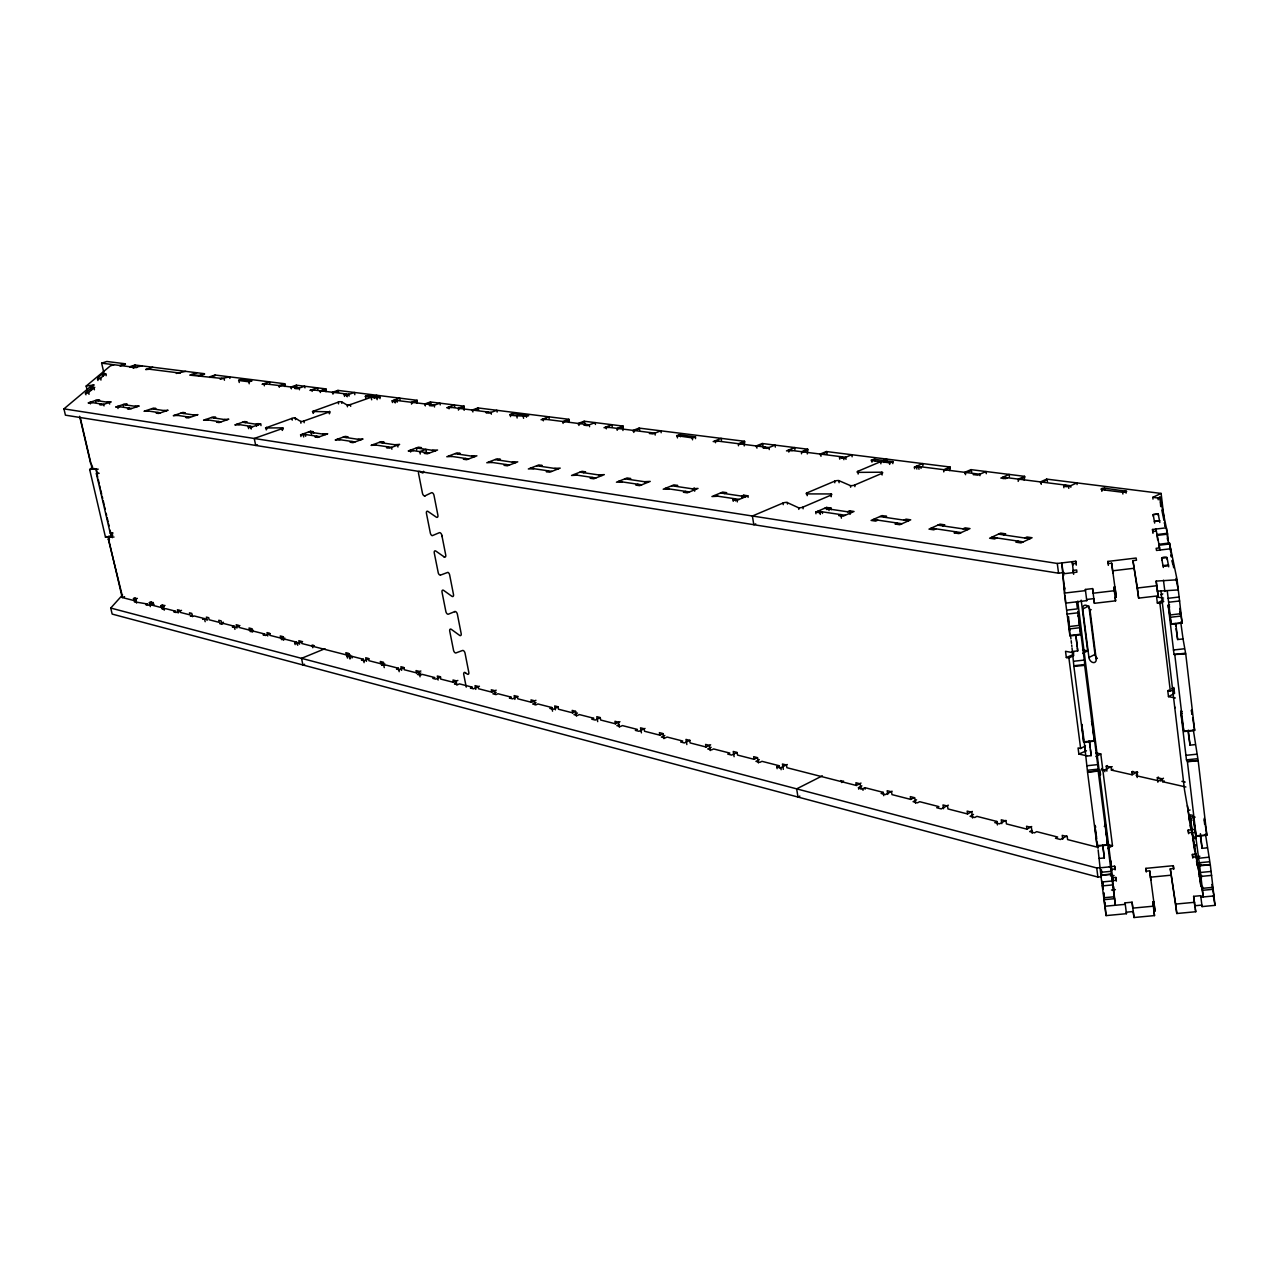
<?xml version="1.0" encoding="UTF-8"?>
<svg xmlns="http://www.w3.org/2000/svg" width="1279" height="1279" viewBox="0 0 1279 1279"><rect width="100%" height="100%" fill="white"/><g stroke="black" fill="none" stroke-linecap="round" stroke-linejoin="round"><path stroke-width="1.5" d="M1098.149 849.895L1100.851 875.092L1111.355 874.069L1105.536 826.17L1104.225 826.298M1211.837 884.492L1213.947 895.939L1200.965 897.171L1200.693 895.684L1193.627 896.355L1194.746 905.756L1201.812 905.1L1202.068 906.587L1215.05 905.356L1210.318 864.764L1199.654 865.803L1203.315 896.947L1199.942 876.754M1096.231 835.603L1096.742 838.784M411.55 404.132L411.566 403.013A2.414 1.311 70.2 0 0 411.502 402.357L417.194 400.327A2.414 1.311 70.3 0 1 417.258 400.966L417.21 403.237M1167.311 591.202L1171.212 624.328L1182.148 623.065L1177.112 579.803L1169.486 542.999L1158.934 544.262L1159.286 547.076M1193.291 729.669L1198.135 760.381L1187.344 761.517L1186.464 759.87L1180.693 711.3L1183.81 731.38M458.458 410.111L458.49 408.96A2.462 1.375 70 0 0 458.426 408.289L464.181 406.21A2.462 1.375 70 0 1 464.245 406.866L464.149 410.319M1097.91 766.569L1098.149 770.853L1087.534 771.956L1084.176 741.34M563.08 423.429L563.144 422.23A2.59 1.519 69.5 0 0 563.08 421.526L568.947 419.32A2.574 1.519 69.5 0 1 569.011 420.008L568.883 422.422M617.181 430.32L617.245 429.089A2.654 1.599 69.1 0 0 617.197 428.369L623.113 426.099A2.638 1.599 69.1 0 1 623.177 426.802L622.937 430.511M1192.955 815.41L1199.59 865.515L1210.254 864.476L1205.457 834.004M465.476 672.786L465.364 672.706A2.542 1.343 66.6 0 0 464.005 672.626L463.669 673.601A2.542 1.343 66.6 0 0 463.733 674.401L466.243 687.127M1103.713 897.746L1114.249 896.771M314.378 645.735L312.012 645.128M1170.157 614.991L1181.125 613.632M738.447 445.763L738.559 444.468A2.782 1.759 68.2 0 0 738.511 443.717L744.554 441.287A2.782 1.775 68.2 0 1 744.586 442.038L744.234 445.923M801.501 453.789L801.645 452.462A2.862 1.855 67.6 0 0 801.597 451.695L807.688 449.201A2.862 1.855 67.6 0 1 807.72 449.968L807.305 453.933M282.835 427.857L265.504 427.969L291.916 418.409C296.392 415.931 299.19 423.381 303.667 421.047L329.726 411.79L312.428 411.502L338.216 402.166C342.74 399.703 345.794 407.058 350.334 404.596L371.166 397.257L371.677 399.799M1202.372 888.345L1213.036 887.338M943.758 471.903L943.934 470.512A3.022 2.078 66 0 0 943.918 469.697L950.089 467.011A3.022 2.078 66 0 1 950.105 467.826L949.721 470.624M1018.196 481.384L1018.42 479.945A3.118 2.19 65 0 0 1018.404 479.113L1024.607 476.348A3.102 2.206 65 0 1 1024.623 477.179L1024.175 480.041M423.621 471.28A2.59 1.407 69.3 0 1 423.605 471.823L423.445 472.383A2.59 1.407 69.3 0 1 421.958 472.686L420.024 471.391M1084.64 665.176L1084.544 662.042M1072.042 647.989L1073.896 666.375L1084.656 665.384L1094.344 741.149L1083.681 742.284L1073.912 666.599M1101.475 876.707L1097.894 877.058L112.152 614.08L110.745 608.053L122.592 594.863M122.32 595.918L108.347 539.354L109.355 538.651M92.664 467.059L89.674 469.521L105.502 537.276L111.545 536.493L112.808 535.182M105.502 537.276L106.301 536.461M90.681 463.622L79.634 416.299M1064.096 572.528L1058.548 573.2L65.421 415.163L63.95 408.864L90.873 386.274L94.166 384.899L86.173 386.05L87.244 390.639M86.173 386.05L110.33 365.906L113.975 364.723M465.364 672.706L467.283 674.129A2.542 1.359 66.7 0 0 468.801 672.354L465.044 653.201A2.542 1.359 66.9 0 0 462.63 650.451L455.772 652.993A2.542 1.343 67 0 1 453.549 650.371L449.728 631.107A2.542 1.359 67.2 0 1 451.231 629.284L459.657 635.407A2.558 1.359 67.2 0 0 460.296 635.631L460.76 635.503A2.558 1.359 67.2 0 0 461.175 633.585L457.386 614.256A2.558 1.375 67.4 0 0 454.956 611.538L454.541 611.698M1107.694 848.521L1112.49 845.771L1100.787 753.971L1095.703 752.835M1163.458 778.208L1162.323 778.847L1162.675 781.725L1164.178 780.877M1066.862 835.906L1060.483 839.504L1055.511 838.225L1057.637 837.026L1036.677 831.654L1034.551 832.837L1029.675 831.59L1031.801 830.407M1157.879 782.204L1157.335 777.712L1158.454 777.088M1001.809 823.66L1001.265 819.791L1006.045 821.022L1006.445 823.916L1026.941 829.16L1031.689 826.522M1112.202 766.649L1111.083 767.256L1111.435 770.102L1132.123 774.786L1131.771 771.94L1132.89 771.317M1132.123 774.786L1137.351 771.892M1131.771 771.94L1137.798 772.42M1111.435 770.102L1112.938 769.271M1005.902 820.367L999.554 823.852L994.79 822.637L996.917 821.47L997.396 824.939M1106.895 771.125L1106.255 766.169L1107.374 765.561M1101.922 769.478L1104.624 770.102L1110.604 766.808M1095.943 756.608L1100.787 753.971M973.527 814.435L970.09 816.29L974.758 817.489L976.884 816.354L996.917 821.47M943.534 808.712L942.975 804.939L947.547 806.106L947.963 808.936L967.548 813.956L972.296 811.398M1085.487 745.881L1080.643 748.503L1078.069 747.943L1078.868 754.034L1086.463 750.789M1168.926 690.116L1167.775 690.724L1168.478 696.639L1174.554 693.378L1173.85 687.478L1171.58 688.694M1167.775 690.724L1170.333 691.22L1174.122 689.189M948.299 805.146L941.28 808.904L936.724 807.736L938.834 806.601L919.665 801.693L917.555 802.812L913.094 801.661L916.579 799.823M887.738 794.419L887.178 790.71L891.559 791.829L891.975 794.611L910.744 799.407L913.877 797.76M883.741 795.698L883.245 792.372L881.135 793.46L885.5 794.579L892.055 791.173M858.737 789.207L858.497 787.656L861.902 785.898M858.497 787.656L862.781 788.759L864.876 787.672L883.245 792.372M1096.199 658.893L1090.028 610.211A4.716 3.325 61.5 0 0 1085.823 605.191A4.716 3.325 61.5 0 0 1082.737 608.98L1088.925 657.518A4.716 3.277 60.5 0 0 1093.113 662.554A4.716 3.277 60.5 0 0 1096.199 658.893L1097.334 658.301M783.308 769.35L782.444 763.995L786.473 765.034L786.905 767.704L856.322 785.482L861.007 783.068M1088.925 657.518L1094.984 654.416L1088.845 605.942L1082.737 608.98M799.839 796.114L797.984 797.057L796.657 788.871L822.365 775.841M1082.721 653.377L1087.646 650.867L1081.187 600.155M1073.944 652.882L1065.535 651.299L1066.334 657.534L1073.705 654.352M1066.334 657.534L1068.908 658.03L1073.832 655.519M1157.783 596.398L1156.632 596.973L1157.335 603.017L1163.49 599.899M1157.335 603.017L1159.909 603.432L1163.762 601.498M1160.852 594.847L1162.771 593.872M1090.028 610.211L1091.179 609.651M777.12 768.679L776.801 766.681L778.863 765.657L779.279 768.151M776.801 766.681L780.798 767.704L787.272 764.49M759.31 759.678L755.953 761.341L759.902 762.348L761.964 761.325L778.863 765.657M734.114 756.704L733.235 751.46L737.088 752.436L737.535 755.074L754.098 759.31L757.184 757.792M736.752 752.58L731.62 755.09L727.767 754.098L729.829 753.091L713.586 748.934L711.54 749.926L707.751 748.966L711.172 747.304M91.241 388.129L85.517 392.893L88.571 392.413C100.769 382.165 91.193 391.486 90.873 386.274M686.855 744.554L685.96 739.406L689.669 740.349L690.116 742.923L706.024 747L710.644 744.778M419 471.327A2.59 1.407 69.3 0 0 418.537 473.422L422.454 493.23A2.574 1.391 69 0 0 424.868 495.916L425.283 495.708M424.868 495.916L431.567 492.703A2.59 1.407 69 0 1 433.981 495.245L437.898 515.213A2.59 1.407 68.7 0 1 436.395 517.212L427.746 511.28A2.574 1.391 68.8 0 0 426.435 513.359L430.32 533.007A2.574 1.375 68.5 0 0 432.238 535.693L439.432 532.656A2.574 1.391 68.4 0 1 441.863 535.357L445.731 555.022A2.574 1.391 68.2 0 1 444.852 557.148L443.685 556.573M689.989 740.269L684.361 742.955L680.668 742.012L682.714 741.037L667.11 737.04L665.064 737.999L661.419 737.072L664.824 735.457M1160.645 503.446L1162.211 502.711L1160.501 502.487M1160.708 506.58L1159.973 497.099L1158.007 498.027L1152.779 497.355L1152.987 499.114M641.418 732.867L640.507 727.815L644.088 728.726L644.536 731.252L659.836 735.169L662.89 733.73M1152.779 497.355L1161.124 493.422L1164.274 520.265M645.032 728.438L638.94 731.3L635.375 730.389L637.406 729.43L622.393 725.593L620.379 726.536L616.878 725.641L618.892 724.697M597.709 721.628L596.797 716.672L600.235 717.535L600.682 720.029L615.407 723.802L619.947 721.692M1018.132 541.129L1015.91 542.168L1020.978 542.92L1032.073 537.74L1027.005 536.988L1024.799 538.027M600.267 717.759L595.231 720.077L591.809 719.198L593.824 718.27L579.371 714.577L577.357 715.489L573.999 714.625L577.516 713.027M996.805 537.931L994.582 538.955L989.61 538.219L1000.674 533.103L1005.662 533.839L1003.439 534.862M555.422 709.829L554.702 705.928L558.012 706.775L558.459 709.221L572.64 712.851L575.646 711.476M1063.904 487.747L1063.68 486.052L1068.573 486.675L1076.886 482.886L1077.094 484.581M956.324 531.872L954.118 532.879L958.946 533.615L969.994 528.579L965.165 527.859L962.959 528.866M1063.68 486.052L1065.759 485.109L1065.983 486.803M552.544 711.188L551.857 707.527L549.858 708.438L553.152 709.285L558.14 707.015M935.956 528.835L933.75 529.826L929.002 529.122L940.017 524.15L944.765 524.854L942.575 525.845M1161.124 493.422L1046.686 479.113L1040.482 481.911A3.15 2.238 64.6 0 0 1040.69 482.775L1041.314 484.325M1040.69 482.775L1046.893 479.977A3.134 2.238 64.6 0 1 1046.686 479.113M514.877 699.421L514.142 695.584L517.324 696.4L517.787 698.814L531.456 702.299L535.933 700.3M536.013 702.539L532.688 704.026L535.933 704.857L537.931 703.962L551.857 707.527M1018.42 479.945L1024.623 477.179M897.298 523.047L895.092 524.022L899.729 524.726L910.712 519.834L906.092 519.146L903.901 520.121M1007.596 477.754L1005.534 478.666L1000.849 478.074L1009.131 474.413L1009.419 476.603M518.075 696.447L512.607 698.878L509.426 698.062L511.408 697.183L497.995 693.746L496.012 694.609L492.895 693.81L496.188 692.355M877.826 520.137L875.635 521.113L871.095 520.425L882.062 515.597L886.603 516.268L884.413 517.244M475.772 689.397L475.037 685.624L478.106 686.407L478.57 688.757L491.744 692.131L496.188 690.18M964.99 473.182L971.161 470.464A3.054 2.126 65.7 0 1 970.953 469.633L964.782 472.335A3.054 2.126 65.7 0 0 964.99 473.182L965.581 474.685M479.433 686.247L473.518 688.837L470.448 688.054L472.431 687.191L459.481 683.881L457.514 684.729L454.493 683.961L456.459 683.098M975.237 473.662L973.175 474.573L977.748 475.148L985.997 471.519L986.301 473.694M438.121 680.06L437.306 675.999L440.28 676.751L440.743 679.085L453.453 682.331L457.85 680.428M847.433 511.76L849.608 510.817L854.036 511.472L843.101 516.22L838.688 515.565L840.879 514.606L841.406 518.155M943.934 470.512L950.105 467.826M815.97 513.758L815.714 512.112L826.618 507.427L830.966 508.067L831.222 509.713M914.629 468.706L914.405 467.107L920.832 466.771L921.056 468.386M815.714 512.112L820.063 512.767L822.253 511.824L822.509 513.471M830.966 508.067L828.792 509.01L829.048 510.657M440.695 677.055L435.819 679.165L432.846 678.398L434.812 677.566L422.31 674.369L420.359 675.2L417.45 674.449L420.855 672.994M914.405 467.107L922.607 463.574L922.91 465.716M440.951 574.942L447.922 572.337A2.574 1.375 67.9 0 1 449.664 574.99L453.533 594.735A2.558 1.375 67.7 0 1 451.967 596.35L443.541 590.322A2.526 1.359 67.7 0 0 442.006 592.065L445.859 611.506A2.542 1.359 67.5 0 0 448.258 614.224L454.956 611.538M755.729 523.878L753.811 524.71L752.388 516.013L783.004 503.031A3.054 0.847 -9 0 1 786.841 502.391L798.576 507.763A3.086 0.863 -8.9 0 0 802.876 507.139L830.918 495.165A3.054 0.847 -8.8 0 0 830.918 493.95L806.362 493.902A3.038 0.847 -8.9 0 1 807.017 492.863L834.995 481.032A3.022 0.831 -8.8 0 1 838.784 480.584L850.407 485.62A3.038 0.847 -8.7 0 0 854.66 485.013L881.886 473.39A3.022 0.831 -8.5 0 0 881.807 472.207L857.601 472.383A2.99 0.815 -8.6 0 1 857.905 471.296L880.576 461.687L880.895 463.797M401.622 670.356L400.887 666.711L403.748 667.446L404.212 669.732L416.49 672.866L420.855 670.995M399.192 671.683L398.488 668.262L396.554 669.093L399.4 669.812L404.244 667.766M366.449 661.339L365.698 657.742L368.464 658.445L368.944 660.699L380.79 663.737L383.684 662.522M384.883 663.913L381.67 665.272L386.418 665.176L398.488 668.262M839.759 459.161L839.52 457.61L843.644 458.122L851.798 454.716L852.118 456.795M364.099 662.65L363.412 659.277L361.477 660.092L364.243 660.795L369.055 658.781M347.456 658.061L347.105 656.399L351.741 656.287L363.412 659.277M733.251 501.288L732.995 499.689L735.153 498.794L735.505 500.92M748.087 497.387L747.831 495.804L743.77 495.197L741.628 496.092L741.884 497.691M732.995 499.689L737.04 500.297L747.831 495.804M839.52 457.61L841.566 456.747L841.806 458.314M950.089 467.011L826.33 451.535L820.239 454.061A2.878 1.887 67.4 0 0 820.447 454.844L821.022 456.283M820.447 454.844L826.538 452.318A2.878 1.903 67.4 0 1 826.33 451.535M299.558 644.168L298.806 640.683L301.396 641.339L301.876 643.529L346.305 654.896L349.167 653.713M347.105 656.399L350.462 655.008M304.61 664.281L302.931 664.984L301.508 658.349L324.962 648.693M718.063 496.236L711.923 496.54L722.667 492.079L726.664 492.671L724.522 493.566M801.645 452.462L807.72 449.968M685.56 491.376L683.418 492.255L687.303 492.831L698.03 488.45L691.987 488.754M792.468 450.544L786.489 450.879L794.595 447.554L794.914 449.584M669.173 488.93L663.209 489.217L673.873 484.885L677.71 485.444L675.584 486.324M295.161 644.6L294.81 642.969L296.696 642.202L297.048 643.833M294.81 642.969L297.383 643.641L302.579 641.514M807.688 449.201L762.268 443.509L756.209 445.955A2.814 1.791 68 0 0 756.417 446.739L756.976 448.13M756.417 446.739L762.46 444.293A2.814 1.807 68 0 1 762.268 443.509M284.881 638.093L281.348 639.516L285.793 639.404L296.696 642.202M765.082 447.074L763.067 447.906L766.936 448.385L775.01 445.108L775.33 447.122M267.743 635.999L266.991 632.577L269.501 633.217L269.965 635.359L280.693 638.109L283.522 636.958M637.981 484.261L635.855 485.109L639.596 485.668L650.228 481.4L644.36 481.703M738.559 444.468L744.586 442.038M270.269 633.585L265.584 635.471L263.074 634.832L264.961 634.08L254.393 631.378L250.06 631.49L253.178 630.243M718.91 441.239L713.186 441.575L721.196 438.377L721.516 440.344M236.935 628.085L236.183 624.712L238.613 625.335L239.077 627.445L249.469 630.115L252.267 628.996M622.249 481.911L616.446 482.199L627.046 477.978L630.723 478.522L628.613 479.369M234.936 629.364L234.233 626.214L232.362 626.95L234.792 627.573L239.908 625.527M223.457 622.249L219.764 623.704L224.001 623.592L234.233 626.214M592.289 477.419L590.179 478.266L593.76 478.794L604.327 474.621L598.62 474.925M577.165 475.164L571.537 475.468L582.041 471.327L585.574 471.855L583.48 472.686M205.168 621.706L204.464 618.588L202.626 619.308L206.814 619.18M651.363 432.702L649.38 433.469L652.898 433.917L660.843 430.815L661.179 432.75M192.234 615.455L190.395 616.174L194.552 616.046L204.464 618.588M181.538 610.371L176.054 612.497L173.784 611.906L175.623 611.202L166.014 608.74L161.937 608.868L163.76 608.164M548.371 470.848L546.277 471.663L549.73 472.191L560.202 468.114L554.654 468.418M164.256 606.534L161.522 607.589L161.058 605.559L165.007 605.479M533.823 468.674L528.339 468.977L538.779 464.948L542.168 465.444L540.09 466.259M744.554 441.287L639.084 428.097L633.153 430.383A2.67 1.615 69 0 0 633.345 431.135L633.872 432.446M633.345 431.135L639.276 428.833A2.67 1.615 69 0 1 639.084 428.097M609.38 427.378L604.008 427.714L611.906 424.692L612.225 426.578M150.314 606.63L149.387 602.585L153.304 602.489M153.48 603.208L148.044 605.303L145.838 604.727L147.645 604.04L134.343 601.785L136.15 601.098M151.593 603.144L152.057 605.175L154.104 604.391M617.245 429.089L623.177 426.802M161.058 605.559L162.769 604.903M506.132 464.533L504.054 465.332L507.363 465.828L517.755 461.847L512.367 462.151M149.387 602.585L151.418 601.801M585.894 424.42L583.927 425.156L587.253 425.587L595.119 422.598L595.438 424.468M136.341 599.643L133.975 600.538L133.512 598.54L135.206 597.885M492.143 462.438L486.787 462.742L497.147 458.809L500.409 459.289L498.346 460.072M133.512 598.54L137.381 598.444M623.113 426.099L584.167 421.223L578.284 423.445A2.606 1.535 69.4 0 0 578.476 424.164L578.987 425.459M578.476 424.164L584.359 421.942A2.606 1.551 69.4 0 1 584.167 421.223M109.722 536.109L108.012 536.732L122.208 597.533L124.559 596.638M465.476 458.458L463.414 459.225L466.611 459.705L476.907 455.82L471.647 456.123M563.144 422.23L569.011 420.008M546.213 419.4L541.065 419.72L548.867 416.794L549.203 418.633M451.999 456.443L446.787 456.731L457.051 452.894L460.2 453.358L458.154 454.125M413.309 450.656L408.241 450.959L418.409 447.186L421.462 447.634L419.416 448.385M510.577 416.65L510.241 414.844L513.135 413.772C555.47 417.194 495.82 416.299 513.135 413.772M519.626 414.588L516.716 415.659L517.148 418.009M426.307 452.59L424.26 453.358L427.33 453.821L437.562 450.016L432.43 450.32M388.544 446.947L386.53 447.698L389.487 448.13L399.624 444.421L394.619 444.724M487.986 412.03L486.052 412.733L489.09 413.133L496.812 410.287L497.147 412.078M376.026 445.076L371.07 445.38L381.158 441.687L384.1 442.118L382.085 442.854M568.947 419.32L477.994 407.937L472.239 410.031A2.478 1.391 70 0 0 472.431 410.719L472.91 411.95M472.431 410.719L478.186 408.625A2.478 1.407 70 0 1 477.994 407.937M449.057 408.832L449.089 406.93M451.647 407.441L446.803 407.761L454.461 404.979L464.181 406.21M98.099 473.086L96.373 473.694L110.298 533.407L111.992 532.799M110.298 533.407L113.064 533.023M458.49 408.96L464.245 406.866M110.745 535.741L112.104 535.246M108.012 536.732L114.007 537.068M394.508 402.437L394.06 400.151L434.54 405.091M352.141 441.495L350.126 442.23L352.988 442.662L363.028 439.017L358.152 439.321M454.109 405.123L454.908 407.33M454.461 404.979L430.399 401.974L424.692 404.02A2.43 1.343 70.2 0 0 424.884 404.692L425.363 405.891M424.884 404.692L430.591 402.645A2.43 1.343 70.2 0 1 430.399 401.974M431.295 404.867L429.392 405.555L432.27 405.907L439.896 403.173L440.248 404.915M340.038 439.688L335.226 439.992L345.218 436.395L348.048 436.81L346.049 437.53M316.984 436.235L314.986 436.954L317.752 437.37L327.712 433.805L322.963 434.109M411.566 403.013L417.258 400.966M392.509 402.549L392.157 400.823L399.719 398.137L400.071 399.847M300.965 436.555L300.597 434.796L310.509 431.263L313.243 431.678L313.611 433.421M392.157 400.823L396.842 400.503L397.177 402.23M300.597 434.796L305.313 434.492L305.681 436.251M313.243 431.678L311.261 432.382L311.628 434.125M365.858 398.233L365.522 396.538L368.336 395.547L379.991 397.13L376.937 397.977L365.202 396.346L368.336 395.547L368.672 397.241M257.479 444.82L255.736 445.444L254.233 438.473L282.004 428.689C284.577 427.442 280.581 428.769 282.355 430.431M248.654 428.657L248.286 426.946L250.86 427.33L260.644 423.909L261.012 425.619M344.595 396.426L344.243 394.747L346.113 394.092L346.465 395.771M312.156 391.406L311.804 389.743L349.119 394.3M344.243 394.747L346.897 395.083L354.379 392.461L354.827 394.699M96.373 473.694L99.17 473.294M239.333 424.628L234.84 424.932L244.577 421.542L247.135 421.91L245.184 422.598M417.194 400.327L337.944 390.399L332.364 392.349A2.334 1.215 70.5 0 0 332.54 392.989L333.004 394.14M332.54 392.989L338.136 391.054A2.318 1.215 70.6 0 1 337.944 390.399M248.286 426.946L250.236 426.259L250.604 427.969M260.644 423.909L256.104 424.212L256.567 426.339M314.378 390.079L309.95 390.383L317.368 387.825L325.873 388.896A2.302 1.199 70.6 0 1 325.937 389.519L325.953 391.678M80.369 418.233L92.2 468.977L93.927 468.386M325.873 388.896L320.294 390.814A2.302 1.199 70.6 0 1 320.374 391.454L320.374 392.525M320.374 391.454L325.937 389.519M92.2 468.977L98.211 469.185M264.369 385.842L263.922 383.684L299.43 388.017M317.816 390.031L317.368 387.825L304.626 386.242L297.24 388.768L294.714 388.448L296.568 387.825M207.981 419.928L203.569 420.231L213.225 416.906L215.703 417.274L213.769 417.945M218.517 421.51L216.583 422.182L219.077 422.566L228.781 419.208L224.337 419.512M304.962 387.873L304.626 386.242L296.312 385.187L290.781 387.089A2.286 1.167 70.7 0 0 290.957 387.713L291.42 388.848M290.957 387.713L296.488 385.826L297.383 388.065M266.352 384.004L262.083 384.308L269.405 381.829L269.741 383.428M177.637 415.403L173.32 415.691L182.897 412.43L185.279 412.797L183.377 413.437M284.817 386.482L284.801 384.355A2.254 1.151 70.7 0 0 284.721 383.748L279.206 385.618A2.27 1.151 70.7 0 1 279.286 386.242L279.302 387.297M187.837 416.922L185.919 417.578L188.333 417.945L197.941 414.652L193.593 414.956M279.286 386.242L284.801 384.355M158.132 412.477L156.23 413.133L158.564 413.469L168.093 410.255L163.84 410.543M148.252 411.007L144.047 411.294L153.528 408.097L155.846 408.449L153.944 409.088M303.667 421.047L304.21 422.709M129.371 408.177L127.484 408.816L129.739 409.152L139.187 405.987L135.03 406.274M221.779 378.36L219.956 378.968L229.533 376.841L229.884 378.408M241.571 379.607L238.581 380.391L241.491 379.591L251.803 380.998L248.877 381.781L238.837 380.518L239.269 382.501M251.531 380.854L248.797 381.781L249.213 383.78M119.794 406.738L115.67 407.042L125.07 403.908L127.308 404.228L125.438 404.867M215.064 375.019L209.66 376.825A2.19 1.071 70.9 0 0 209.836 377.433L215.24 375.626A2.19 1.071 70.9 0 1 215.064 375.019L284.721 383.748M101.489 404.004L99.618 404.628L101.824 404.963L111.177 401.846L107.1 402.15M196.918 372.749L189.756 375.131L224.113 378.664L224.449 380.231M199.028 375.482L204.416 373.692A2.174 1.055 71 0 1 204.496 374.283L199.108 376.074A2.174 1.055 71 0 0 199.028 375.482L191.546 374.539M178.085 372.828L176.294 373.42L185.679 371.342M92.216 402.613L88.171 402.917L97.492 399.831L99.666 400.151L97.812 400.775M149.595 369.231L145.662 369.535L152.745 367.233M134.615 367.329L132.84 367.904L142.017 365.89M125.246 363.78L119.986 365.49A2.078 0.975 71.1 0 1 120.082 366.05L125.342 364.355A2.078 0.975 71.1 0 0 125.246 363.78L106.876 361.477L101.649 363.172L103.871 372.828M135.014 365.011L129.739 366.721A2.094 0.975 71.1 0 0 129.914 367.297L135.19 365.586A2.094 0.991 71.1 0 1 135.014 365.011L204.416 373.692M89.674 469.521L95.365 468.753M108.347 539.354L109.482 539.21M1152.971 533.311L1152.507 529.474L1166.336 527.795L1167.839 540.601L1167.407 538.539M1156.36 531.105L1152.907 531.536L1152.507 529.474M1168.638 544.199L1167.471 533.263L1157.031 534.542L1157.607 539.722M1157.143 535.405L1167.567 534.142M1159.062 545.238L1169.614 543.975L1170.525 551.265M1159.637 547.892L1156.12 548.307L1156.52 550.45L1170.685 548.755L1171.596 556.605M63.95 408.864L1057.285 563.463L1075.783 561.241L1076.294 565.142M1072.505 563.831L1076.007 563.399L1075.783 561.241M1108.317 565.35L1107.838 561.433L1136.136 558.028L1136.503 560.218L1132.938 560.634L1138.646 598.124L1158.214 595.838L1156.168 581.098L1177.112 579.803M1076.518 601.849L1077.43 608.884L1066.622 610.147L1064.416 593.088L1085.487 590.61L1085.359 589.459L1092.586 588.596L1094.392 603.304L1115.592 600.826L1115.112 597.325L1116.263 597.181L1111.675 563.192L1108.142 563.607L1107.838 561.433M1112.586 570.818L1133.786 568.292M1115.592 600.826L1113.865 587.253L1115.032 587.125L1116.263 597.181M1132.938 560.634L1137.431 588.004L1157.015 585.702M1156.168 581.098L1157.367 591.186L1178.295 589.923L1175.929 578.46M1094.392 603.304L1093.849 598.636L1086.622 599.483L1086.75 600.65L1065.711 603.112L1065.039 595.359M1168.159 598.3L1179.126 597.021M1067.086 614.064L1077.909 612.817L1077.717 611.298M1168.67 602.249L1179.654 600.97M1069.915 635.679L1068.525 616.574M1077.877 615.487L1078.821 617.245M1174.857 655.232L1183.842 731.572L1194.666 730.421L1185.761 654.017L1174.042 654.496L1168.175 605.319L1169.566 604.839M1168.382 607.141L1169.725 606.981M1079.508 625.351L1068.7 626.598M1069.052 628.948L1079.828 627.717L1080.723 634.704L1069.947 635.951L1066.686 610.643M1170.381 617.277L1181.332 616.014M1069.899 635.471L1080.675 634.224L1078.533 615.215M1168.207 604.983L1171.132 623.848L1182.116 622.825M1072.41 651.491L1077.717 650.899L1077.414 648.037M1176.088 628.708L1177.655 639.532L1183.043 638.924L1185.713 653.793M1073.673 661.259L1084.288 660.06L1084.448 661.355M1173.419 650.004L1184.194 648.789M1074.2 665.735L1084.832 664.536M1174.042 654.496L1184.834 653.281M1091.403 721.212L1092.314 722.795M1180.757 711.524L1182.1 711.38M1180.901 713.49L1182.244 713.346M1082.785 731.908L1081.794 724.218L1083.633 741.772L1094.328 740.925M1183.762 731.076L1194.634 730.229M843.58 781.085L843.277 781.117A2.99 1.119 -8.2 0 1 841.486 781.021L840.767 780.542M1085.919 756.177L1091.179 755.617L1090.491 749.542M1188.878 737.375L1190.046 745.161L1195.369 744.602M1087.15 765.721L1097.67 764.618L1097.83 765.881M1185.841 755.345L1196.504 754.226M1087.694 770.23L1098.213 769.127M1186.464 759.87L1197.128 758.751M1195.273 854.148L1195.913 857.793L1189.998 815.043L1191.948 815.075M1190.014 815.362L1190.189 816.961L1192.076 816.769M1097.078 845.963L1094.808 825.179L1095.751 827.161M1193.147 817.361L1195.13 817.153M1188.591 833.684L1188.159 830.087L1193.899 829.511M1193.131 832.645L1195.05 832.453M1097.046 845.611L1107.63 844.923M1193.019 815.57L1196.089 835.779L1206.848 835.075M1193.739 837.058L1196.297 836.802M1192.572 838.736L1195.913 838.4M1195.609 844.764L1193.707 844.955L1190.189 816.961M1193.819 845.883L1195.721 845.691M1099.125 858.449L1104.337 857.937L1103.233 848.521M1201.636 845.195L1202.132 848.329L1207.408 847.817M1192.795 858.097L1192.364 854.436L1195.785 854.1M1188.159 830.087L1188.623 832.741L1191.98 832.405L1196.409 856.578L1199.846 856.243M1198.727 856.626L1192.843 857.202L1192.364 854.436M1196.584 857.665L1197.863 857.538M110.745 608.053L1096.727 867.961L1100.308 867.626M1109.277 866.746L1114.664 866.219L1115.128 869.864M1100.34 867.786L1110.732 866.762M1196.68 858.481L1208.511 857.234M1100.867 872.31L1111.275 871.303M1198.583 862.813L1209.135 861.79M1146.32 872.022L1145.872 868.361L1173.291 865.691L1173.722 868.505L1170.285 868.841L1176.808 913.51L1195.753 911.735L1193.627 896.355M1196.409 856.578L1197.656 864.684L1201.093 864.348M1103.569 892.982L1104.864 906.267L1125.248 904.333L1125.088 902.862L1132.091 902.191L1133.977 917.523L1154.505 915.588L1153.898 911.112L1155.017 911L1149.677 870.839L1146.24 871.175L1145.872 868.361M1110.444 875.843L1114.025 875.491M1112.442 877.778L1115.864 877.442L1116.343 881.119M1112.266 880.655L1116.183 880.288L1115.864 877.442M1150.429 877.186L1170.956 875.204M1200.437 872.47L1211.101 871.447M1102.194 885.915L1112.714 884.908M1200.965 876.419L1211.629 875.396M1111.483 890.04L1115.4 889.656M1101.763 882.222L1104.017 899.681L1114.505 898.689L1115.336 905.276L1112.362 877.538L1112.65 880.384M1202.532 890.312L1213.179 889.289M1154.505 915.588L1152.747 901.727L1153.866 901.631L1155.017 911M1170.285 868.841L1175.673 904.077L1194.634 902.287M1104.017 899.681L1106.063 915.604L1126.447 913.686L1126.271 912.199L1133.258 911.543L1133.977 917.523M440.296 575.15L440.296 575.15A2.558 1.375 68 0 1 438.313 573.12L434.268 552.944A2.558 1.375 68.2 0 1 435.771 551.025L444.309 557.004M347.536 405.107L350.35 404.596L350.686 406.306M347.376 405.107L347.44 406.786M300.693 421.494L300.917 423.205M970.953 469.633L1024.607 476.348M448.721 407.058L491.024 412.414L491.36 414.204M101.649 363.172L136.741 367.601M147.437 368.96L180.323 373.116M137.301 406.626L123.2 404.532L123.551 406.114M151.625 408.736L166.19 410.895M180.978 413.085L196.023 415.307M211.307 417.578L226.847 419.88M242.626 422.214L258.694 424.596M308.543 431.966L325.729 434.524M343.22 437.114L361.03 439.736M379.144 442.422L397.593 445.156L397.961 446.995M435.515 450.768L416.378 447.938L416.746 449.792M455.004 453.661L474.845 456.603M495.069 459.593L515.693 462.646M536.7 465.748L558.108 468.929M579.947 472.159L602.217 475.452M624.935 478.826L648.101 482.247M671.747 485.748L695.888 489.329M720.525 492.975L745.689 496.7M824.443 508.355L851.846 512.415M879.872 516.572L908.522 520.809M937.827 525.141L967.803 529.586M998.467 534.126L1029.867 538.779M131.641 408.513L117.556 406.402L118.036 408.529M145.934 410.655L160.483 412.829M175.239 415.036L190.251 417.29M205.503 419.56L221.027 421.894M236.791 424.244L252.826 426.642M302.579 434.093L319.75 436.651M337.224 439.273L355.002 441.926M373.1 444.628L391.518 447.394L391.886 449.217M429.392 453.054L410.287 450.192L410.655 452.047M448.849 455.963L468.674 458.937M488.866 461.959L509.458 465.028M530.433 468.178L551.825 471.375M573.631 474.637L595.886 477.962M618.572 481.352L641.722 484.821M665.352 488.354L689.461 491.951M714.082 495.644L739.214 499.402M817.905 511.168L845.291 515.277M873.301 519.45L901.919 523.735M931.208 528.115L961.168 532.608M991.833 537.196L1023.2 541.88M1156.632 596.973L1163.538 598.092M1082.53 649.908L1087.646 650.867M1168.478 696.639L1175.353 697.982M1078.868 754.034L1086.654 755.777M1181.876 781.341L1185.201 782.077M1106.255 766.169L1111.083 767.256M1157.335 777.712L1162.323 778.847M1159.366 778.623L1160.677 778.911A2.398 0.911 -5.4 0 1 1161.044 780.174A2.398 0.911 -5.4 0 1 1157.671 780.59L1137.031 775.905A2.382 0.911 -5.6 0 1 1137.575 774.323M1162.675 781.725L1185.873 787.001M1106.703 844.3L1112.49 845.771M122.208 597.533L133.975 600.538M152.057 605.175L161.522 607.589M1098.405 847.465L1067.613 839.584L1067.214 836.61L1062.225 835.347L1062.753 839.28M341.797 401.878L341.797 403.365M478.186 408.625L478.682 409.84M430.591 402.645L431.551 405.043M338.136 391.054L338.599 392.189M971.161 470.464L971.768 471.983M826.538 452.318L827.113 453.757M762.46 444.293L763.019 445.668M639.276 428.833L639.804 430.144M584.359 421.942L585.398 424.516M1046.893 479.977L1047.517 481.528M1096.247 835.587L1096.407 836.45L1095.096 827.225M96.485 469.793L97.444 473.885M111.369 533.647L112.312 537.692M95.749 468.69L97.732 477.227M98.227 479.353L99.218 483.606M99.714 485.732L100.21 487.859M100.705 489.985L101.696 494.238M102.192 496.364L102.688 498.474M103.183 500.601L104.175 504.837M104.654 506.948L105.15 509.074M106.141 513.295L106.637 515.405M107.116 517.531L108.107 521.752M108.603 523.862L109.083 525.957M110.074 530.177L111.545 536.493M91.736 464.805L92.28 467.107M108.459 536.445L108.987 538.699M94.406 389.791L93.975 387.873L90.953 388.304L91.401 390.223M92.871 385.986L93.415 388.288M96.005 402.022L95.637 400.455L109.307 402.469L109.674 404.052M89.018 394.348C90.122 391.614 83.215 392.653 85.997 394.779M90.409 403.86L90.042 402.293L103.695 404.34L104.063 405.923M135.686 599.084L136.613 603.096M106.157 375.706C106.685 368.72 91.544 381.845 100.513 378.2L105.725 373.82L102.768 374.251L103.199 376.122M100.945 380.087C102.192 377.145 95.589 378.504 97.971 380.518M178.165 613.009L177.429 609.731L179.7 610.307L180.179 612.369L189.931 614.863L189.468 612.801L191.77 613.392L192.521 616.686M163.296 606.134L164.224 610.195M207.086 620.427L206.351 617.102L208.701 617.709L209.164 619.787L219.237 622.361L218.757 620.267L221.139 620.875L221.891 624.232M252.219 632.018L251.467 628.613L249.005 627.989L249.469 630.115M250.86 427.33L251.228 429.041M297.383 643.641L297.735 645.271M283.522 640.044L282.771 636.59L280.229 635.951L280.693 638.109M266.56 427.298L266.927 429.025M313.083 645.383L313.259 646.199M265.904 428.193L266.272 429.92M312.332 645.671L312.763 647.734M258.054 423.525L258.422 425.236M282.627 427.81L282.995 429.536M346.305 654.896L345.842 652.674L348.559 653.361L349.679 658.717M295.177 417.913L295.529 419.624M291.916 418.409L292.267 420.12M310.509 431.263L310.877 433.021M299.094 388.145L299.43 389.775M351.741 656.287L352.093 657.966M303.331 435.212L303.699 436.954M349.822 657.086L350.174 658.765M1159.973 497.099L1167.471 533.263M313.435 410.847L313.803 412.557M312.843 411.71L313.195 413.421M1161.828 510.081L1163.874 519.961M1164.466 522.887L1165.169 526.245M1172.204 560.41L1173.722 567.796M338.216 402.166L338.567 403.86M384.26 667.622L383.14 662.186L380.327 661.467L380.79 663.737M329.566 411.262L329.934 412.973M328.991 412.126L329.342 413.836M348.767 394.428L349.119 396.106M346.897 395.083L347.233 396.762M420.056 676.831L418.936 671.315L416.027 670.564L416.49 672.866M380.007 398.68C380.934 395.483 375.179 397.529 377.177 399.672M377.145 396.97L376.793 395.275L373.98 396.266L374.411 398.377M456.811 684.857L455.995 680.764L452.99 679.996L453.453 682.331M394.939 401.174L395.291 402.901M426.371 451.743L425.907 449.345L419.784 451.615L420.263 454.013M441.863 535.357L442.102 536.588M1155.96 529.058L1160.053 550.034M491.744 692.131L491.28 689.765L494.413 690.564L495.149 694.369M434.524 406.978L434.189 405.219M1183.043 638.924L1180.725 622.026M534.958 704.585L534.222 700.716L530.993 699.885L531.456 702.299M572.64 712.851L572.177 710.389L575.55 711.252L576.461 716.176M1157.367 591.186L1158.214 595.838M526.484 417.226L526.149 415.403L523.223 416.49L523.575 418.313M1213.291 895.764L1215.05 905.356M1092.074 721.052L1094.296 740.637M543.351 420.823L543.015 418.984L589.219 424.836L589.555 426.706M619.356 727.191L618.444 722.187L614.959 721.292L615.407 723.802M1174.666 706.807L1174.873 707.974M1187.775 808.568L1184.53 790.054L1160.916 590.738M1191.037 827.113L1189.854 819.391M1187.44 805.61L1189.566 821.614M1190.189 825.211L1190.797 828.68A2.51 0.991 -4.9 0 0 1192.859 829.447M1193.994 846.874L1194.634 850.503M1196.536 861.343L1197.192 865.084M1197.784 864.428L1200.901 886.267A2.622 1.087 -4.5 0 0 1202.947 887.13M663.913 738.654L663.018 733.554L659.388 732.627L659.836 735.169M606.326 428.849L605.99 426.962L654.896 433.133L655.216 435.068M710.245 750.565L709.365 745.369L705.592 744.41L706.024 747M680.46 436.731L680.14 434.78L676.623 435.659L692.339 437.882L695.744 436.97L680.14 434.78L677.135 435.947L677.47 437.898M1194.746 905.756L1195.002 907.243M1195.241 908.745L1195.753 911.735M695.536 438.633L695.216 436.683L692.211 437.866L692.547 439.816M694.129 487.875L694.689 491.2M758.463 762.955L757.584 757.664L753.651 756.656L754.098 759.31M737.04 500.297L737.312 501.896M780.798 767.704L781.133 769.718M715.521 442.742L715.185 440.759L768.951 447.57L769.271 449.584M1206.8 834.803L1205.394 825.834M743.77 495.197L744.026 496.796M1179.798 608.42L1180.741 614.304M1181.125 616.654L1182.068 622.585M1083.089 733.459L1083.952 739.662M1192.06 714.002L1191.436 710.133L1191.82 714.146M1192.636 717.647L1193.803 725.001M1193.994 726.216L1194.57 729.909M787.256 502.439L787.512 504.054M783.004 503.031L783.244 504.661M802.876 507.139L803.132 508.786M798.576 507.763L798.831 509.394M841.486 781.021L841.726 782.556M788.839 452.079L788.519 450.048L845.691 457.274L846.011 459.353M1204.21 818.272L1205.202 824.571M820.063 512.767L820.319 514.414M862.781 788.759L863.021 790.31M861.007 789.319L860.159 783.819L855.891 782.732L856.322 785.482M807.017 492.863L807.257 494.477M806.985 494.078L807.225 495.676M830.918 493.95L831.174 495.565M830.918 495.165L831.174 496.78M826.618 507.427L826.953 509.618M864.876 787.672L865.116 789.223M849.608 510.817L850.135 514.35M838.784 480.584L839.12 482.711M834.579 481.176L834.819 482.791M857.905 471.296L858.177 474.045M854.66 485.013L854.9 486.628M850.407 485.62L850.647 487.235M843.644 458.122L843.884 459.689M872.006 462.151L871.143 460.104L874.149 459.241L893.206 461.831L889.768 462.838L871.766 460.568L874.836 459.273L875.06 460.856M915.604 803.356L914.773 797.744L910.312 796.609L910.744 799.407M889.688 464.389L889.449 462.806L892.534 461.495L892.838 463.622M887.018 461.191L886.715 459.081L883.645 460.392L883.965 462.486M881.807 472.207L882.11 474.989M1201.525 844.508L1200.31 835.379M972.616 818.016L971.8 812.277L967.148 811.094L967.548 813.956M918.77 467.666L918.993 469.265M916.867 469.073L916.451 466.227L979.81 474.237L980.018 475.692M1069.852 630.579L1067.869 616.654M1113.865 587.253L1114.345 590.722L1093.113 593.216L1092.586 588.596M1032.201 833.332L1031.402 827.481L1026.541 826.234L1026.941 829.16M1152.747 901.727L1153.338 906.187L1132.794 908.122L1132.091 902.191M1003.12 478.634L1002.928 477.163L1070.651 485.732L1070.843 487.235M1188.751 736.496L1188.079 731.108M1105.504 825.898L1105.264 824.172L1107.582 844.556M1070.411 634.704L1070.507 635.503M1057.285 563.463L1058.548 573.2M1096.727 867.961L1097.894 877.058M1068.908 658.03L1080.643 748.503M1099.892 769.542L1100.564 774.834M1077.733 601.114L1110.971 863.773M1072.761 565.366L1072.298 561.657L1073.369 572.608M1111.771 870.455L1110.588 860.735L1110.875 863.517M1112.266 874.804L1112.73 878.449M1073.657 574.319L1073.145 570.386L1076.678 569.97L1076.902 572.177L1062.753 573.871L1064.64 589.235L1064.224 585.958M1113.481 886.299L1113.929 889.8M1078.852 617.533L1084.288 660.06M1092.346 723.067L1097.67 764.618M1079.796 627.477L1077.877 612.641M1114.505 898.689L1112.266 881.215M1075.911 635.727L1077.717 650.899M1089.26 740.717L1091.179 755.617M1104.337 857.937L1102.69 845.195L1103.137 847.657M1101.395 869.704L1101.843 873.173M1103.201 887.29L1102.466 881.599L1103.201 889.193M1072.553 651.475L1072.905 654.193M1084.8 746.36L1085.327 750.533M1097.206 842.253L1097.942 848.169M1102.354 881.391L1102.754 884.46M1170.988 554.926L1171.212 556.749M1085.359 589.459L1086.75 600.65M1125.088 902.862L1126.447 913.686M1068.573 486.675L1068.796 488.37M1104.624 770.102L1104.832 771.685M1101.89 768.439L1102.146 770.566M1076.247 638.333L1076.023 636.59M1089.42 740.765L1090.3 747.863M1070.955 638.94L1070.731 637.198M1169.614 543.975L1169.502 543.047M1076.358 639.212L1076.886 643.561M1104.976 489.921C1106.687 486.58 1098.773 488.706 1101.635 489.649L1123.058 492.335L1126.719 491.312L1104.768 488.21L1101.635 489.649L1101.859 491.36M1111.675 563.192L1112.89 573.024M1149.677 870.839L1150.812 880.016M1136.679 773.044L1137.223 777.52M1071.178 640.715L1071.498 643.321M1175.753 626.039L1175.449 623.465M1126.096 493.15L1125.808 490.848L1122.69 492.303L1122.898 494.03M1160.677 778.911L1160.932 781.069M1137.431 588.004L1138.646 598.124M1175.673 904.077L1176.808 913.51M1173.291 865.691L1173.722 869.368M1158.007 498.027L1158.214 499.769M1159.813 522.487L1158.246 513.998L1158.47 515.821M1163.33 567.476L1161.668 558.268A2.702 0.831 -6.4 0 1 1164.178 557.132A2.702 0.831 -6.4 0 1 1167.024 557.628L1168.718 566.837M1199.446 873.877L1200.901 886.267M1161.892 560.122L1161.668 558.268L1167.024 557.628L1167.247 559.483M1197.288 861.614L1197.656 864.684M1163.458 580.234L1164.881 591.49M1195.913 853.812L1197.352 866.027M1200.693 895.684L1202.068 906.587M1190.685 824.124L1191.964 833.604M1154.665 523.111L1153.178 514.51L1158.23 513.966L1153.162 514.67L1153.37 516.444M1189.39 816.785L1190.797 828.68M1159.909 603.432L1170.333 691.22M1077.078 645.192L1077.254 646.678M1071.69 645L1071.882 646.55M1179.846 611.474L1180.213 614.575M1204.147 819.855L1204.706 824.587M1172.283 560.746L1172.651 564.023M1164.498 522.2L1164.945 526.101M1175.849 624.152L1177.655 639.532M1188.271 730.133L1190.046 745.161M1200.405 833.652L1202.132 848.329M1114.664 866.219L1114.952 869.001L1111.563 869.336L1112.986 880.959M1102.802 881.95L1103.137 885.484M1103.841 892.694L1104.401 898.418M1104.768 902.239L1106.063 915.604M1063.297 573.711L1063.488 575.902L1061.81 562.92L1064.416 593.088M1064.032 583.704L1064.72 591.665M1096.758 658.045A4.7 3.277 60.5 0 1 1094.984 654.416M296.488 385.826A2.27 1.167 70.7 0 1 296.312 385.187M1191.804 820.526A2.51 0.991 -4.9 0 1 1189.758 819.759L1188.239 811.126A2.494 0.975 -5 0 1 1190.062 809.991M1189.278 819.999A2.478 0.975 -4.9 0 1 1191.341 818.816M1201.605 877.826A2.622 1.087 -4.5 0 1 1199.814 876.978L1198.151 867.514A2.606 1.071 -4.6 0 1 1200.294 866.219M1199.238 876.739A2.606 1.071 -4.5 0 1 1201.636 875.428M1159.605 520.729L1154.505 521.432L1159.605 520.729M1168.51 564.966L1163.107 565.606A2.718 0.847 -6.3 0 0 1165.968 566.133A2.718 0.847 -6.3 0 0 1168.51 564.966M1098.181 771.109L1087.55 772.212L1097.094 846.138L1107.646 845.099L1098.181 771.109M1198.183 760.637L1187.408 761.772L1196.185 836.322L1206.88 835.251L1198.183 760.637M1111.387 874.356L1100.867 875.38L1101.731 881.998L1112.234 880.975L1111.387 874.356"/></g></svg>
